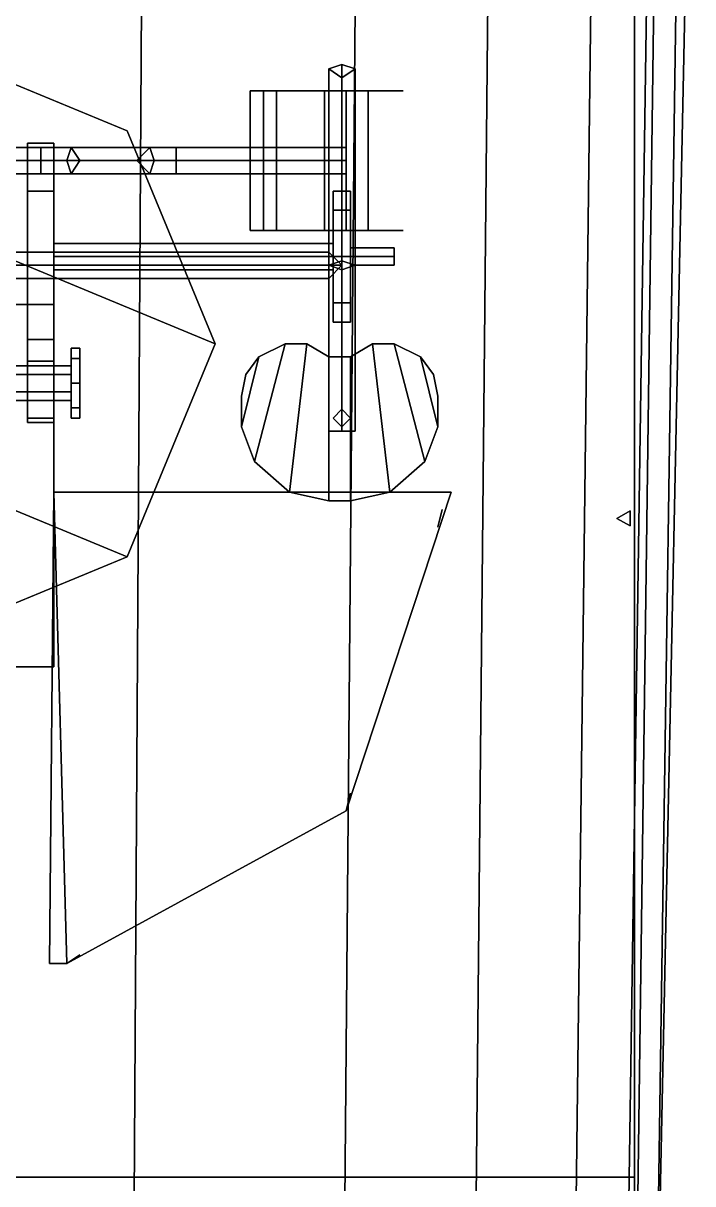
# Model space of a CAD drawing. Header units: millimetres. Extents: x -6 to 6, y -93 to 86.
# Drawn here: x 4.75 to 6.284, y -8.295 to -5.635 of the extents above; entities that cross this region are included whole.
import ezdxf

# ---------------------------------------------------------------- set-up
doc = ezdxf.new("R2010")
doc.units = ezdxf.units.MM
for name, color, linetype in [('railings', 6, 'Continuous'), ('sleeve', 5, 'Continuous'), ('turret', 2, 'Continuous')]:
    doc.layers.add(name, color=color, linetype=linetype)

msp = doc.modelspace()

# ---------------------------------------------------------------- linework, layer by layer
for points in [[(6.15, -8.28, 5.46), (6.15, -4.23, 5.58), (3.55, -4.23, 5.58), (3.55, -8.28, 5.46)], [(3.55, -8.28, 5.46), (3.55, -4.23, 5.58), (6.15, -4.23, 5.58), (6.15, -8.28, 5.46)], [(6.15, -8.28, 6.4), (6.15, -4.23, 6.48), (6.15, -4.23, 5.58), (6.15, -8.28, 5.46)], [(6.15, -8.28, 5.46), (6.15, -4.23, 5.58), (6.15, -4.23, 6.48), (6.15, -8.28, 6.4)], [(6.206, -4.7166, 3.4019), (-6.206, -4.7166, 3.4019), (-6.1491, -8.9542, 3.2208), (6.1491, -8.9542, 3.2208)], [(5, -8.9542, -2.5764), (4.4979, -8.9542, -2.9749), (4.5497, -4.7166, -2.9749), (5.0259, -4.7166, -2.5764)], [(5.4814, -8.9542, -2.0225), (5, -8.9542, -2.5764), (5.0259, -4.7166, -2.5764), (5.5176, -4.7166, -2.0225)], [(5.7816, -8.9542, -1.4325), (5.4814, -8.9542, -2.0225), (5.5176, -4.7166, -2.0225), (5.823, -4.7166, -1.4325)], [(6.0093, -8.9542, -0.7544), (5.7816, -8.9542, -1.4325), (5.823, -4.7166, -1.4325), (6.0611, -4.7166, -0.7544)], [(6.1284, -8.9542, 0.0582), (6.0093, -8.9542, -0.7544), (6.0611, -4.7166, -0.7544), (6.1905, -4.7166, 0.0582)], [(6.1957, -8.9542, 0.9226), (6.1284, -8.9542, 0.0582), (6.1905, -4.7166, 0.0582), (6.2578, -4.7166, 0.9226)], [(6.1491, -8.9542, 3.2208), (6.1957, -8.9542, 1.9112), (6.2837, -4.7166, 1.9112), (6.206, -4.7166, 3.4019)], [(6.1957, -8.9542, 1.9112), (6.1957, -8.9542, 0.9226), (6.2578, -4.7166, 0.9226), (6.2837, -4.7166, 1.9112)], [(6.14, -6.7527, 3.31), (6.11, -6.77, 3.31), (6.11, -6.77, 4.31), (6.14, -6.7527, 4.31)], [(6.14, -6.7873, 3.31), (6.14, -6.7527, 3.31), (6.14, -6.7527, 4.31), (6.14, -6.7873, 4.31)], [(6.11, -6.77, 3.31), (6.14, -6.7873, 3.31), (6.14, -6.7873, 4.31), (6.11, -6.77, 4.31)], [(6.15, -8.28, 6.4), (2.95, -8.28, 6.4), (2.95, -8.28, 5.46), (6.15, -8.28, 5.46)], [(6.15, -8.28, 5.46), (2.95, -8.28, 5.46), (2.95, -8.28, 6.4), (6.15, -8.28, 6.4)]]:
    msp.add_3dface(points)
at = {"layer": 'railings'}
for points in [[(6.15, -8.28, 3.24), (6.15, -4.23, 3.41), (6.15, -4.23, 5.58), (6.15, -8.28, 5.47)], [(6.15, -8.28, 5.47), (6.15, -4.23, 5.58), (6.15, -4.23, 3.41), (6.15, -8.28, 3.24)], [(6.15, -8.95, 3.21), (6.15, -8.28, 3.25), (6.15, -8.28, 4.53), (6.15, -8.95, 4.5)], [(6.15, -8.95, 4.5), (6.15, -8.28, 4.53), (6.15, -8.28, 3.25), (6.15, -8.95, 3.21)]]:
    msp.add_3dface(points, dxfattribs=at)
at = {"layer": 'sleeve'}
for points in [[(5.3, -5.79, 7.18), (5.33, -5.79, 7.15), (5.3, -5.79, 7.12), (5.27, -5.79, 7.15)], [(5.3, -6.11, 7.12), (5.27, -6.11, 7.15), (5.27, -5.79, 7.15), (5.3, -5.79, 7.12)], [(5.27, -6.11, 7.15), (5.3, -6.11, 7.18), (5.3, -5.79, 7.18), (5.27, -5.79, 7.15)], [(5.41, -5.79, 7.31), (5.31, -5.79, 7.14), (5.29, -5.79, 7.15), (5.39, -5.79, 7.32)], [(5.39, -5.79, 7.32), (5.29, -5.79, 7.15), (5.31, -5.79, 7.14), (5.41, -5.79, 7.31)], [(5.33, -6.11, 7.15), (5.3, -6.11, 7.12), (5.3, -5.79, 7.12), (5.33, -5.79, 7.15)], [(5.3, -6.11, 7.18), (5.33, -6.11, 7.15), (5.33, -5.79, 7.15), (5.3, -5.79, 7.18)], [(5.45, -5.79, 7.36), (5.39, -5.79, 7.32), (5.41, -5.79, 7.31), (5.47, -5.79, 7.34)], [(5.47, -5.79, 7.34), (5.41, -5.79, 7.31), (5.39, -5.79, 7.32), (5.45, -5.79, 7.36)], [(5.57, -5.79, 7.16), (5.42, -5.79, 7.16), (5.4, -5.79, 7.2), (5.59, -5.79, 7.2)], [(5.59, -5.79, 7.2), (5.4, -5.79, 7.2), (5.42, -5.79, 7.16), (5.57, -5.79, 7.16)], [(5.59, -5.79, 7.24), (5.4, -5.79, 7.24), (5.4, -5.79, 7.2), (5.59, -5.79, 7.2)], [(5.59, -5.79, 7.2), (5.4, -5.79, 7.2), (5.4, -5.79, 7.24), (5.59, -5.79, 7.24)], [(5.59, -5.79, 7.24), (5.4, -5.79, 7.24), (5.42, -5.79, 7.28), (5.57, -5.79, 7.28)], [(5.57, -5.79, 7.28), (5.42, -5.79, 7.28), (5.4, -5.79, 7.24), (5.59, -5.79, 7.24)], [(5.57, -5.79, 7.28), (5.42, -5.79, 7.28), (5.47, -5.79, 7.31), (5.52, -5.79, 7.31)], [(5.52, -5.79, 7.31), (5.47, -5.79, 7.31), (5.42, -5.79, 7.28), (5.57, -5.79, 7.28)], [(5.52, -5.79, 7.13), (5.47, -5.79, 7.13), (5.42, -5.79, 7.16), (5.57, -5.79, 7.16)], [(5.57, -5.79, 7.16), (5.42, -5.79, 7.16), (5.47, -5.79, 7.13), (5.52, -5.79, 7.13)], [(5.49, -5.79, 7.13), (5.54, -5.79, 7.1), (5.49, -5.79, 7.07), (5.44, -5.79, 7.1)], [(5.49, -6.11, 7.07), (5.44, -6.11, 7.1), (5.44, -5.79, 7.1), (5.49, -5.79, 7.07)], [(5.44, -6.11, 7.1), (5.49, -6.11, 7.13), (5.49, -5.79, 7.13), (5.44, -5.79, 7.1)], [(5.52, -5.79, 7.34), (5.47, -5.79, 7.34), (5.45, -5.79, 7.36), (5.53, -5.79, 7.36)], [(5.53, -5.79, 7.36), (5.45, -5.79, 7.36), (5.47, -5.79, 7.34), (5.52, -5.79, 7.34)], [(5.54, -6.11, 7.1), (5.49, -6.11, 7.07), (5.49, -5.79, 7.07), (5.54, -5.79, 7.1)], [(5.49, -6.11, 7.13), (5.54, -6.11, 7.1), (5.54, -5.79, 7.1), (5.49, -5.79, 7.13)], [(5.58, -5.79, 7.33), (5.53, -5.79, 7.36), (5.52, -5.79, 7.34), (5.56, -5.79, 7.32)], [(5.56, -5.79, 7.32), (5.52, -5.79, 7.34), (5.53, -5.79, 7.36), (5.58, -5.79, 7.33)], [(5.6, -5.79, 7.28), (5.56, -5.79, 7.32), (5.58, -5.79, 7.33), (5.62, -5.79, 7.29)], [(5.62, -5.79, 7.29), (5.58, -5.79, 7.33), (5.56, -5.79, 7.32), (5.6, -5.79, 7.28)], [(4.79, -5.92, 7.32), (4.79, -5.95, 7.29), (4.21, -5.95, 7.29), (4.21, -5.92, 7.32)], [(4.79, -5.95, 7.35), (4.79, -5.92, 7.32), (4.21, -5.92, 7.32), (4.21, -5.95, 7.35)], [(4.86, -5.92, 7.29), (4.85, -5.95, 7.26), (4.79, -5.95, 7.29), (4.79, -5.92, 7.32)], [(4.88, -5.95, 7.31), (4.86, -5.92, 7.29), (4.79, -5.92, 7.32), (4.79, -5.95, 7.35)], [(5.04, -5.92, 7.12), (5.01, -5.95, 7.11), (4.85, -5.95, 7.26), (4.86, -5.92, 7.29)], [(5.05, -5.95, 7.14), (5.04, -5.92, 7.12), (4.86, -5.92, 7.29), (4.88, -5.95, 7.31)], [(5.1, -5.92, 7.1), (5.1, -5.95, 7.07), (5.01, -5.95, 7.11), (5.04, -5.92, 7.12)], [(5.1, -5.95, 7.13), (5.1, -5.92, 7.1), (5.04, -5.92, 7.12), (5.05, -5.95, 7.14)], [(5.49, -5.92, 7.1), (5.49, -5.95, 7.07), (5.1, -5.95, 7.07), (5.1, -5.92, 7.1)], [(5.49, -5.95, 7.13), (5.49, -5.92, 7.1), (5.1, -5.92, 7.1), (5.1, -5.95, 7.13)], [(4.79, -5.95, 7.29), (4.79, -5.98, 7.32), (4.21, -5.98, 7.32), (4.21, -5.95, 7.29)], [(4.79, -5.98, 7.32), (4.79, -5.95, 7.35), (4.21, -5.95, 7.35), (4.21, -5.98, 7.32)], [(4.85, -5.95, 7.26), (4.86, -5.98, 7.29), (4.79, -5.98, 7.32), (4.79, -5.95, 7.29)], [(4.86, -5.98, 7.29), (4.88, -5.95, 7.31), (4.79, -5.95, 7.35), (4.79, -5.98, 7.32)], [(5.01, -5.95, 7.11), (5.04, -5.98, 7.12), (4.86, -5.98, 7.29), (4.85, -5.95, 7.26)], [(5.04, -5.98, 7.12), (5.05, -5.95, 7.14), (4.88, -5.95, 7.31), (4.86, -5.98, 7.29)], [(5.1, -5.95, 7.07), (5.1, -5.98, 7.1), (5.04, -5.98, 7.12), (5.01, -5.95, 7.11)], [(5.1, -5.98, 7.1), (5.1, -5.95, 7.13), (5.05, -5.95, 7.14), (5.04, -5.98, 7.12)], [(5.49, -5.95, 7.07), (5.49, -5.98, 7.1), (5.1, -5.98, 7.1), (5.1, -5.95, 7.07)], [(5.49, -5.98, 7.1), (5.49, -5.95, 7.13), (5.1, -5.95, 7.13), (5.1, -5.98, 7.1)], [(5.27, -6.11, 7.15), (5.3, -6.11, 7.12), (5.33, -6.11, 7.15), (5.3, -6.11, 7.18)], [(5.39, -6.11, 7.32), (5.29, -6.11, 7.15), (5.31, -6.11, 7.14), (5.41, -6.11, 7.31)], [(5.41, -6.11, 7.31), (5.31, -6.11, 7.14), (5.29, -6.11, 7.15), (5.39, -6.11, 7.32)], [(5.47, -6.11, 7.34), (5.41, -6.11, 7.31), (5.39, -6.11, 7.32), (5.45, -6.11, 7.36)], [(5.45, -6.11, 7.36), (5.39, -6.11, 7.32), (5.41, -6.11, 7.31), (5.47, -6.11, 7.34)], [(5.44, -6.11, 7.1), (5.49, -6.11, 7.07), (5.54, -6.11, 7.1), (5.49, -6.11, 7.13)], [(5.53, -6.11, 7.36), (5.45, -6.11, 7.36), (5.47, -6.11, 7.34), (5.52, -6.11, 7.34)], [(5.52, -6.11, 7.34), (5.47, -6.11, 7.34), (5.45, -6.11, 7.36), (5.53, -6.11, 7.36)], [(5.56, -6.11, 7.32), (5.52, -6.11, 7.34), (5.53, -6.11, 7.36), (5.58, -6.11, 7.33)], [(5.58, -6.11, 7.33), (5.53, -6.11, 7.36), (5.52, -6.11, 7.34), (5.56, -6.11, 7.32)], [(5.62, -6.11, 7.29), (5.58, -6.11, 7.33), (5.56, -6.11, 7.32), (5.6, -6.11, 7.28)], [(5.6, -6.11, 7.28), (5.56, -6.11, 7.32), (5.58, -6.11, 7.33), (5.62, -6.11, 7.29)], [(4.86, -6.38, 7.18), (4.86, -6.4034, 7.2366), (4.88, -6.4034, 7.2366), (4.88, -6.38, 7.18)], [(4.86, -6.4034, 7.1234), (4.86, -6.38, 7.18), (4.88, -6.38, 7.18), (4.88, -6.4034, 7.1234)], [(4.86, -6.5166, 7.2366), (4.86, -6.38, 7.18), (4.86, -6.4034, 7.1234), (4.86, -6.54, 7.18)], [(4.86, -6.46, 7.26), (4.86, -6.4034, 7.2366), (4.86, -6.38, 7.18), (4.86, -6.5166, 7.2366)], [(4.88, -6.4034, 7.2366), (4.88, -6.46, 7.26), (4.88, -6.5166, 7.2366), (4.88, -6.38, 7.18)], [(4.88, -6.38, 7.18), (4.88, -6.5166, 7.2366), (4.88, -6.54, 7.18), (4.88, -6.4034, 7.1234)], [(4.86, -6.4034, 7.2366), (4.86, -6.46, 7.26), (4.88, -6.46, 7.26), (4.88, -6.4034, 7.2366)], [(4.86, -6.46, 7.1), (4.86, -6.4034, 7.1234), (4.88, -6.4034, 7.1234), (4.88, -6.46, 7.1)], [(4.86, -6.54, 7.18), (4.86, -6.4034, 7.1234), (4.86, -6.46, 7.1), (4.86, -6.5166, 7.1234)], [(4.88, -6.4034, 7.1234), (4.88, -6.54, 7.18), (4.88, -6.5166, 7.1234), (4.88, -6.46, 7.1)], [(4.14, -6.42, 7.18), (4.14, -6.44, 7.2146), (4.86, -6.44, 7.2146), (4.86, -6.42, 7.18)], [(4.14, -6.44, 7.1454), (4.14, -6.42, 7.18), (4.86, -6.42, 7.18), (4.86, -6.44, 7.1454)], [(4.14, -6.44, 7.2146), (4.14, -6.48, 7.2146), (4.86, -6.48, 7.2146), (4.86, -6.44, 7.2146)], [(4.14, -6.48, 7.1454), (4.14, -6.44, 7.1454), (4.86, -6.44, 7.1454), (4.86, -6.48, 7.1454)], [(4.86, -6.46, 7.26), (4.86, -6.5166, 7.2366), (4.88, -6.5166, 7.2366), (4.88, -6.46, 7.26)], [(4.86, -6.5166, 7.1234), (4.86, -6.46, 7.1), (4.88, -6.46, 7.1), (4.88, -6.5166, 7.1234)], [(4.14, -6.48, 7.2146), (4.14, -6.5, 7.18), (4.86, -6.5, 7.18), (4.86, -6.48, 7.2146)], [(4.14, -6.5, 7.18), (4.14, -6.48, 7.1454), (4.86, -6.48, 7.1454), (4.86, -6.5, 7.18)], [(4.86, -6.5166, 7.2366), (4.86, -6.54, 7.18), (4.88, -6.54, 7.18), (4.88, -6.5166, 7.2366)], [(4.86, -6.54, 7.18), (4.86, -6.5166, 7.1234), (4.88, -6.5166, 7.1234), (4.88, -6.54, 7.18)]]:
    msp.add_3dface(points, dxfattribs=at)
at = {"layer": 'turret'}
for points in [[(4.9879, -5.8821, 5.77), (4.5, -5.68, 5.77), (4.0121, -5.8821, 5.77), (5.19, -6.37, 5.77)], [(4.9879, -5.8821, 5.5), (4.5, -5.68, 5.5), (4.5, -5.68, 5.77), (4.9879, -5.8821, 5.77)], [(5.45, -6.19, 6.41), (5.48, -6.18, 6.44), (5.48, -5.73, 6.21), (5.45, -5.74, 6.18)], [(5.48, -5.73, 6.21), (5.51, -5.74, 6.18), (5.48, -5.76, 6.15), (5.45, -5.74, 6.18)], [(5.48, -6.2, 6.38), (5.45, -6.19, 6.41), (5.45, -5.74, 6.18), (5.48, -5.76, 6.15)], [(5.48, -6.18, 6.44), (5.51, -6.19, 6.41), (5.51, -5.74, 6.18), (5.48, -5.73, 6.21)], [(5.51, -6.19, 6.41), (5.48, -6.2, 6.38), (5.48, -5.76, 6.15), (5.51, -5.74, 6.18)], [(5.19, -6.37, 5.77), (4.0121, -5.8821, 5.77), (3.81, -6.37, 5.77), (4.9879, -6.8579, 5.77)], [(5.19, -6.37, 5.5), (4.9879, -5.8821, 5.5), (4.9879, -5.8821, 5.77), (5.19, -6.37, 5.77)], [(4.76, -6.02, 6.89), (4.76, -5.91, 6.89), (4.76, -6.28, 6.81)], [(4.82, -6.02, 6.89), (4.82, -5.91, 6.89), (4.76, -5.91, 6.89), (4.76, -6.02, 6.89)], [(4.76, -5.91, 6.89), (4.76, -5.91, 5.77), (4.76, -6.28, 5.77), (4.76, -6.28, 6.81)], [(4.82, -5.91, 6.89), (4.82, -5.91, 5.77), (4.76, -5.91, 5.77), (4.76, -5.91, 6.89)], [(4.82, -6.28, 6.81), (4.82, -5.91, 6.89), (4.82, -6.02, 6.89), (4.82, -6.28, 6.81)], [(4.82, -6.28, 5.77), (4.82, -5.91, 5.77), (4.82, -5.91, 6.89), (4.82, -6.28, 6.81)], [(4.76, -6.36, 7.15), (4.76, -6.02, 6.89), (4.76, -6.28, 6.81), (4.76, -6.54, 7.13)], [(4.82, -6.36, 7.15), (4.82, -6.02, 6.89), (4.76, -6.02, 6.89), (4.76, -6.36, 7.15)], [(4.82, -6.28, 6.81), (4.82, -6.02, 6.89), (4.82, -6.36, 7.15), (4.82, -6.54, 7.13)], [(5.46, -6.02, 6.85), (5.46, -6.0639, 6.9561), (5.5, -6.0639, 6.9561), (5.5, -6.02, 6.85)], [(5.46, -6.0639, 6.7439), (5.46, -6.02, 6.85), (5.5, -6.02, 6.85), (5.5, -6.0639, 6.7439)], [(5.46, -6.02, 6.85), (5.46, -6.2761, 6.9561), (5.46, -6.17, 7), (5.46, -6.0639, 6.9561)], [(5.46, -6.0639, 6.7439), (5.46, -6.32, 6.85), (5.46, -6.2761, 6.9561), (5.46, -6.02, 6.85)], [(5.5, -6.0639, 6.9561), (5.5, -6.17, 7), (5.5, -6.2761, 6.9561), (5.5, -6.02, 6.85)], [(5.5, -6.02, 6.85), (5.5, -6.2761, 6.9561), (5.5, -6.32, 6.85), (5.5, -6.0639, 6.7439)], [(5.46, -6.0639, 6.9561), (5.46, -6.17, 7), (5.5, -6.17, 7), (5.5, -6.0639, 6.9561)], [(5.46, -6.17, 6.7), (5.46, -6.0639, 6.7439), (5.5, -6.0639, 6.7439), (5.5, -6.17, 6.7)], [(5.46, -6.17, 6.7), (5.46, -6.2761, 6.7439), (5.46, -6.32, 6.85), (5.46, -6.0639, 6.7439)], [(5.5, -6.0639, 6.7439), (5.5, -6.32, 6.85), (5.5, -6.2761, 6.7439), (5.5, -6.17, 6.7)], [(4.82, -6.14, 6.85), (4.82, -6.17, 6.88), (5.46, -6.17, 6.88), (5.46, -6.14, 6.85)], [(4.82, -6.17, 6.82), (4.82, -6.14, 6.85), (5.46, -6.14, 6.85), (5.46, -6.17, 6.82)], [(3.55, -6.16, 6.41), (3.52, -6.19, 6.44), (5.48, -6.19, 6.44), (5.45, -6.16, 6.41)], [(3.52, -6.19, 6.38), (3.55, -6.16, 6.41), (5.45, -6.16, 6.41), (5.48, -6.19, 6.38)], [(4.82, -6.17, 6.88), (4.82, -6.2, 6.85), (5.46, -6.2, 6.85), (5.46, -6.17, 6.88)], [(4.82, -6.2, 6.85), (4.82, -6.17, 6.82), (5.46, -6.17, 6.82), (5.46, -6.2, 6.85)], [(5.46, -6.17, 7), (5.46, -6.2761, 6.9561), (5.5, -6.2761, 6.9561), (5.5, -6.17, 7)], [(5.46, -6.2761, 6.7439), (5.46, -6.17, 6.7), (5.5, -6.17, 6.7), (5.5, -6.2761, 6.7439)], [(5.5, -6.15, 6.96), (5.5, -6.17, 6.98), (5.6, -6.17, 6.98), (5.6, -6.15, 6.96)], [(5.5, -6.17, 6.94), (5.5, -6.15, 6.96), (5.6, -6.15, 6.96), (5.6, -6.17, 6.94)], [(5.5, -6.17, 6.98), (5.5, -6.19, 6.96), (5.6, -6.19, 6.96), (5.6, -6.17, 6.98)], [(5.5, -6.19, 6.96), (5.5, -6.17, 6.94), (5.6, -6.17, 6.94), (5.6, -6.19, 6.96)], [(5.6, -6.15, 6.96), (5.6, -6.17, 6.98), (5.6, -6.19, 6.96), (5.6, -6.17, 6.94)], [(3.52, -6.19, 6.44), (3.55, -6.22, 6.41), (5.45, -6.22, 6.41), (5.48, -6.19, 6.44)], [(3.55, -6.22, 6.41), (3.52, -6.19, 6.38), (5.48, -6.19, 6.38), (5.45, -6.22, 6.41)], [(5.45, -6.57, 6.41), (5.48, -6.57, 6.44), (5.48, -6.18, 6.44), (5.45, -6.19, 6.41)], [(5.48, -6.57, 6.38), (5.45, -6.57, 6.41), (5.45, -6.19, 6.41), (5.48, -6.2, 6.38)], [(5.48, -6.57, 6.44), (5.51, -6.57, 6.41), (5.51, -6.19, 6.41), (5.48, -6.18, 6.44)], [(5.51, -6.57, 6.41), (5.48, -6.57, 6.38), (5.48, -6.2, 6.38), (5.51, -6.19, 6.41)], [(5.46, -6.2761, 6.9561), (5.46, -6.32, 6.85), (5.5, -6.32, 6.85), (5.5, -6.2761, 6.9561)], [(5.46, -6.32, 6.85), (5.46, -6.2761, 6.7439), (5.5, -6.2761, 6.7439), (5.5, -6.32, 6.85)], [(4.82, -7.11, 6.28), (4.82, -6.28, 6.28), (4.18, -6.28, 6.28), (4.18, -7.11, 6.28)], [(4.76, -6.28, 6.28), (4.76, -6.28, 5.77), (4.24, -6.28, 5.77), (4.24, -6.28, 6.28)], [(4.76, -6.28, 6.81), (4.76, -6.28, 6.28), (4.82, -6.28, 6.28), (4.82, -6.28, 6.81)], [(4.76, -6.54, 7.13), (4.76, -6.28, 6.81), (4.82, -6.28, 6.81), (4.82, -6.54, 7.13)], [(4.82, -7.11, 5.77), (4.82, -6.28, 5.77), (4.82, -6.28, 6.28), (4.82, -7.11, 6.28)], [(4.9879, -6.8579, 5.77), (3.81, -6.37, 5.77), (4.0121, -6.8579, 5.77), (4.5, -7.06, 5.77)], [(4.76, -6.41, 7.23), (4.76, -6.36, 7.15), (4.76, -6.54, 7.13), (4.76, -6.55, 7.23)], [(4.82, -6.41, 7.23), (4.82, -6.36, 7.15), (4.76, -6.36, 7.15), (4.76, -6.41, 7.23)], [(4.82, -6.54, 7.13), (4.82, -6.36, 7.15), (4.82, -6.41, 7.23), (4.82, -6.55, 7.23)], [(4.9879, -6.8579, 5.5), (5.19, -6.37, 5.5), (5.19, -6.37, 5.77), (4.9879, -6.8579, 5.77)], [(5.28, -6.64, 6.54), (5.35, -6.37, 6.54), (5.29, -6.4, 6.54), (5.25, -6.56, 6.54)], [(5.25, -6.56, 6.54), (5.29, -6.4, 6.54), (5.35, -6.37, 6.54), (5.28, -6.64, 6.54)], [(5.36, -6.71, 6.54), (5.4, -6.37, 6.54), (5.35, -6.37, 6.54), (5.28, -6.64, 6.54)], [(5.28, -6.64, 6.54), (5.35, -6.37, 6.54), (5.4, -6.37, 6.54), (5.36, -6.71, 6.54)], [(5.36, -6.71, 6.54), (5.4, -6.37, 6.54), (5.45, -6.4, 6.54), (5.45, -6.73, 6.54)], [(5.45, -6.73, 6.54), (5.45, -6.4, 6.54), (5.4, -6.37, 6.54), (5.36, -6.71, 6.54)], [(5.59, -6.71, 6.54), (5.55, -6.37, 6.54), (5.5, -6.4, 6.54), (5.5, -6.73, 6.54)], [(5.5, -6.73, 6.54), (5.5, -6.4, 6.54), (5.55, -6.37, 6.54), (5.59, -6.71, 6.54)], [(5.59, -6.71, 6.54), (5.55, -6.37, 6.54), (5.6, -6.37, 6.54), (5.67, -6.64, 6.54)], [(5.67, -6.64, 6.54), (5.6, -6.37, 6.54), (5.55, -6.37, 6.54), (5.59, -6.71, 6.54)], [(5.67, -6.64, 6.54), (5.6, -6.37, 6.54), (5.66, -6.4, 6.54), (5.7, -6.56, 6.54)], [(5.7, -6.56, 6.54), (5.66, -6.4, 6.54), (5.6, -6.37, 6.54), (5.67, -6.64, 6.54)], [(4.82, -6.55, 7.23), (4.82, -6.41, 7.23), (4.76, -6.41, 7.23), (4.76, -6.55, 7.23)], [(5.25, -6.49, 6.54), (5.26, -6.44, 6.54), (5.29, -6.4, 6.54), (5.25, -6.56, 6.54)], [(5.25, -6.56, 6.54), (5.29, -6.4, 6.54), (5.26, -6.44, 6.54), (5.25, -6.49, 6.54)], [(5.45, -6.73, 6.54), (5.45, -6.4, 6.54), (5.5, -6.4, 6.54), (5.5, -6.73, 6.54)], [(5.5, -6.73, 6.54), (5.5, -6.4, 6.54), (5.45, -6.4, 6.54), (5.45, -6.73, 6.54)], [(5.7, -6.49, 6.54), (5.69, -6.44, 6.54), (5.66, -6.4, 6.54), (5.7, -6.56, 6.54)], [(5.7, -6.56, 6.54), (5.66, -6.4, 6.54), (5.69, -6.44, 6.54), (5.7, -6.49, 6.54)], [(4.76, -6.55, 7.23), (4.76, -6.54, 7.13), (4.82, -6.54, 7.13), (4.82, -6.55, 7.23)], [(5.48, -6.52, 6.28), (5.46, -6.54, 6.28), (5.46, -6.54, 6.54), (5.48, -6.52, 6.54)], [(5.46, -6.54, 6.28), (5.48, -6.52, 6.28), (5.5, -6.54, 6.28), (5.48, -6.56, 6.28)], [(5.46, -6.54, 6.28), (5.48, -6.56, 6.28), (5.48, -6.56, 6.54), (5.46, -6.54, 6.54)], [(5.5, -6.54, 6.28), (5.48, -6.52, 6.28), (5.48, -6.52, 6.54), (5.5, -6.54, 6.54)], [(5.48, -6.56, 6.28), (5.5, -6.54, 6.28), (5.5, -6.54, 6.54), (5.48, -6.56, 6.54)], [(5.45, -6.57, 6.41), (5.48, -6.57, 6.38), (5.51, -6.57, 6.41), (5.48, -6.57, 6.44)], [(4.81, -7.79, 6.15), (4.82, -6.71, 6.15), (4.82, -6.71, 6.15), (4.85, -7.79, 6.15)], [(4.85, -7.79, 6.15), (4.82, -6.71, 6.15), (4.82, -6.71, 6.15), (4.81, -7.79, 6.15)], [(4.85, -7.79, 6.15), (4.82, -6.71, 6.15), (5.73, -6.71, 6.15), (5.49, -7.44, 6.15)], [(5.49, -7.44, 6.15), (5.73, -6.71, 6.15), (4.82, -6.71, 6.15), (4.85, -7.79, 6.15)], [(5.49, -7.44, 6.28), (5.73, -6.71, 6.28), (5.73, -6.71, 6.15), (5.49, -7.44, 6.15)], [(5.49, -7.44, 6.15), (5.73, -6.71, 6.15), (5.73, -6.71, 6.28), (5.49, -7.44, 6.28)], [(5.49, -7.44, 7.16), (5.73, -6.71, 7.16), (5.73, -6.71, 7.2), (5.49, -7.44, 7.2)], [(5.49, -7.44, 7.2), (5.73, -6.71, 7.2), (5.73, -6.71, 7.16), (5.49, -7.44, 7.16)], [(5.7, -6.79, 7.16), (5.71, -6.75, 7.16), (5.71, -6.75, 6.15), (5.7, -6.79, 6.15)], [(5.7, -6.79, 6.15), (5.71, -6.75, 6.15), (5.71, -6.75, 7.16), (5.7, -6.79, 7.16)], [(4.5, -7.06, 5.5), (4.9879, -6.8579, 5.5), (4.9879, -6.8579, 5.77), (4.5, -7.06, 5.77)], [(4.18, -7.11, 6.28), (4.18, -7.11, 5.77), (4.82, -7.11, 5.77), (4.82, -7.11, 6.28)], [(5.49, -7.44, 6.15), (5.5, -7.4, 6.15), (5.5, -7.4, 7.16), (5.49, -7.44, 7.16)], [(5.49, -7.44, 7.16), (5.5, -7.4, 7.16), (5.5, -7.4, 6.15), (5.49, -7.44, 6.15)], [(4.85, -7.79, 6.15), (5.49, -7.44, 6.15), (5.49, -7.44, 6.28), (4.85, -7.79, 6.28)], [(4.85, -7.79, 6.28), (5.49, -7.44, 6.28), (5.49, -7.44, 6.15), (4.85, -7.79, 6.15)], [(4.85, -7.79, 7.16), (5.49, -7.44, 7.16), (5.49, -7.44, 7.2), (4.85, -7.79, 7.2)], [(4.85, -7.79, 7.2), (5.49, -7.44, 7.2), (5.49, -7.44, 7.16), (4.85, -7.79, 7.16)], [(4.81, -7.79, 6.15), (4.85, -7.79, 6.15), (4.85, -7.79, 6.28), (4.81, -7.79, 6.28)], [(4.81, -7.79, 6.28), (4.85, -7.79, 6.28), (4.85, -7.79, 6.15), (4.81, -7.79, 6.15)], [(4.81, -7.79, 7.16), (4.85, -7.79, 7.16), (4.85, -7.79, 7.2), (4.81, -7.79, 7.2)], [(4.81, -7.79, 7.2), (4.85, -7.79, 7.2), (4.85, -7.79, 7.16), (4.81, -7.79, 7.16)], [(4.85, -7.79, 7.16), (4.88, -7.77, 7.16), (4.88, -7.77, 6.15), (4.85, -7.79, 6.15)], [(4.85, -7.79, 6.15), (4.88, -7.77, 6.15), (4.88, -7.77, 7.16), (4.85, -7.79, 7.16)]]:
    msp.add_3dface(points, dxfattribs=at)

doc.saveas('drawing.dxf')
